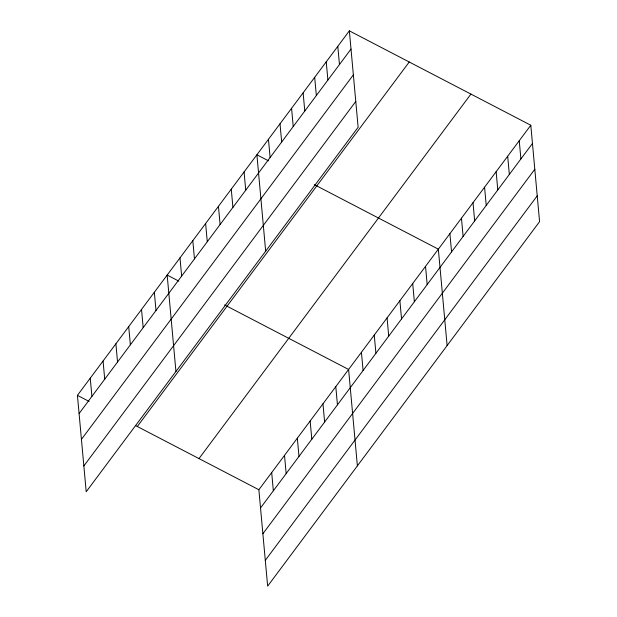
<?xml version="1.0" encoding="UTF-8"?>
<svg xmlns="http://www.w3.org/2000/svg" width="617" height="617" viewBox="0 0 617 617"><rect width="100%" height="100%" fill="white"/><g stroke="black" fill="none" stroke-linecap="round" stroke-linejoin="round"><path stroke-width="0.93" d="M349.353 30.85L358.13 127.256L86.203 491.764L77.426 395.358L349.353 30.85L530.797 125.236L539.574 221.642L267.647 586.15L258.87 489.744L530.797 125.236M79.084 413.567L351.011 49.067M81.436 439.373L353.364 74.865M83.85 465.958L355.778 101.45M137.306 426.501L409.233 62.001M198.998 458.593L470.925 94.093M260.528 507.961L532.456 143.452M262.873 533.759L534.808 169.259M265.295 560.344L537.222 195.844M268.542 160.836L256.903 154.782L265.672 251.188M314.284 184.63L438.34 249.168L447.117 345.574M178.807 281.128L167.161 275.066L175.938 371.473M224.542 304.921L348.605 369.46L357.382 465.866M77.426 395.358L89.072 401.412M135.64 425.637L258.87 489.744M519.244 140.73L520.902 158.947M507.683 156.224L509.341 174.434M496.13 171.711L497.788 189.928M484.569 187.206L486.227 205.415M473.015 202.692L474.674 220.909M461.454 218.187L463.112 236.404M449.901 233.681L451.559 251.89M425.522 266.351L427.18 284.568M412.704 283.535L414.362 301.752M399.885 300.718L401.544 318.935M387.067 317.902L388.725 336.118M374.249 335.085L375.907 353.302M337.8 46.344L339.458 64.554M361.423 352.276L363.081 370.485M326.239 61.831L327.897 80.048M314.685 77.326L316.344 95.542M335.787 386.643L337.445 404.852M303.124 92.812L304.783 111.029M322.969 403.827L324.627 422.036M291.571 108.307L293.229 126.524M310.15 421.01L311.809 439.219M280.018 123.801L281.668 142.01M297.332 438.193L298.99 456.403M268.457 139.288L270.115 157.505M284.506 455.377L286.165 473.586M271.688 472.56L273.346 490.777M244.077 171.966L245.736 190.183M231.259 189.149L232.917 207.366M218.441 206.333L220.099 224.549M205.623 223.516L207.281 241.733M192.805 240.699L194.463 258.916M179.987 257.883L181.645 276.1M154.343 292.25L156.001 310.467M141.524 309.433L143.183 327.65M128.706 326.617L130.364 344.834M115.888 343.8L117.546 362.017M103.07 360.984L104.72 379.2M90.244 378.175L91.902 396.384"/></g></svg>
